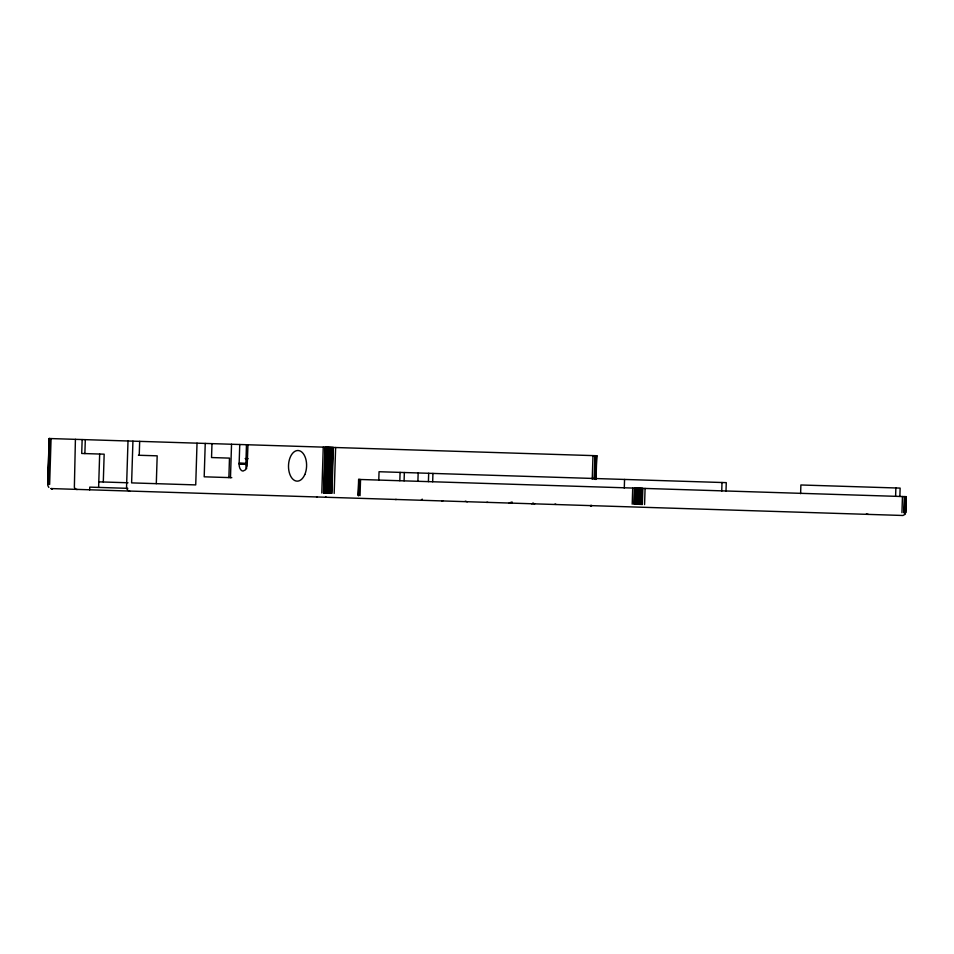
<?xml version="1.0" encoding="UTF-8"?>
<svg xmlns="http://www.w3.org/2000/svg" width="954" height="954" viewBox="0 0 954 954"><rect width="100%" height="100%" fill="white"/><g stroke="black" fill="none" stroke-linecap="round" stroke-linejoin="round"><path stroke-width="1.43" d="M247.968 444.767L247.169 465.969L245.476 469.821L243.02 471.073A6.964 4.114 -88.2 0 1 239.132 463.99L239.752 444.504M246.669 468.664A6.964 4.114 -88.2 0 1 245.87 464.193L246.478 444.719M47.712 484.429L49.167 438.518L596.822 455.726M47.843 484.429L49.214 438.518M47.974 484.441L49.56 438.53M48.296 484.441L49.739 438.542M48.952 469.642L49.131 463.716M49.632 484.489L51.075 438.578M75.414 439.341L74.364 487.351A4.174 3.375 -88.2 0 0 77.214 489.533M82.151 439.555L81.71 453.472L104.165 454.176L103.294 481.997M84.87 453.567L85.311 439.651M89.676 489.927L89.759 487.136L127.824 488.341M98.62 487.422L99.669 454.032M128.003 440.998L126.56 486.91A4.174 3.375 -88.2 0 0 129.792 491.191M132.928 441.153L131.616 482.891L195.725 484.906L197.025 443.169M139.236 455.273L139.666 441.368M156.301 483.666L157.183 455.833L138.437 455.249M205.241 443.419L204.192 476.809L231.798 477.68M211.979 443.634L211.538 457.55L229.485 458.111L228.877 477.584M230.486 477.644L231.536 444.254M321.808 493.039L323.251 447.128M323.537 493.099L324.98 447.187M323.955 493.111L325.397 447.199M324.384 493.123L325.827 447.211M324.837 493.135L326.28 447.223M325.302 493.146L326.745 447.247M325.791 493.17L327.234 447.259M326.28 493.182L327.723 447.271M326.793 493.194L328.236 447.283M327.305 493.218L328.736 447.307M327.818 493.23L329.261 447.319M328.343 493.242L329.786 447.343M328.868 493.266L330.311 447.354M329.392 493.278L330.835 447.366M329.905 493.301L331.348 447.39M330.43 493.313L331.873 447.402M330.943 493.325L332.386 447.414M331.443 493.349L332.886 447.438M331.932 493.361L333.375 447.45M334.174 493.433L335.617 447.521M358.859 479.445L358.251 495.579L358.609 479.433L906.288 496.652L905.728 512.787M358.525 495.591L359.014 479.445M358.704 495.591L359.181 479.457M358.978 492.669L359.157 486.802M360.04 495.639L360.54 479.492M378.786 480.077L379.048 471.729L726.268 482.641L726.006 490.988M399.821 480.733L400.084 472.385M404.091 480.864L404.353 472.516M417.9 481.305L418.162 472.957M428.418 481.627L428.68 473.279M432.675 481.77L432.937 473.422M592.243 479.302L592.983 455.607M594.187 479.361L594.938 455.666M594.509 479.373L595.26 455.678M594.807 479.385L595.546 455.69M595.069 479.397L595.809 455.702M595.308 479.397L596.047 455.702M595.773 470.525L596.238 455.714M595.69 479.409L596.417 455.714M595.821 479.421L596.584 455.726M596.023 479.421L596.763 455.726M624.286 488.126L624.56 479.445M632.204 504.189L632.717 488.054M633.945 504.249L634.446 488.102M634.35 504.261L634.863 488.114M634.792 504.272L635.292 488.138M635.245 504.284L635.746 488.15M635.71 504.296L636.223 488.162M636.187 504.32L636.7 488.174M636.688 504.332L637.189 488.198M637.189 504.344L637.701 488.209M637.701 504.356L638.214 488.221M638.226 504.38L638.727 488.245M638.739 504.392L639.252 488.257M639.263 504.416L639.776 488.269M639.788 504.427L640.301 488.293M640.313 504.439L640.826 488.305M640.826 504.463L641.338 488.317M641.338 504.475L641.851 488.341M641.839 504.487L642.352 488.353M642.34 504.511L642.841 488.365M644.582 504.583L645.083 488.436M721.737 491.179L721.999 482.497M800.609 493.659L800.883 484.978L900.135 488.102L899.872 496.45M895.603 496.318L895.866 487.971M901.947 512.668L902.448 496.533M903.891 512.727L904.404 496.593M904.213 512.739L904.726 496.605M904.511 512.751L905.012 496.605M904.774 512.751L905.286 496.617M905.012 512.763L905.513 496.629M905.215 512.763L905.728 496.629M905.394 512.775L905.895 496.64M905.537 512.775L906.026 496.64M905.382 514.17L902.925 515.482L51.659 488.591L52.53 488.758M421.394 499.789L422.288 499.157M512.095 501.971L509.102 503.104M533.656 503.318L531.557 503.807M317.205 496.927L316.561 497.058L317.312 496.939M591.098 505.537L590.299 505.656L591.182 505.548M441.75 500.993L442.835 500.886M486.647 502.4L487.732 502.293M395.385 499.526L396.399 499.467M245.142 458.6L248.088 458.695M239.192 463.119L245.929 463.322M239.156 463.549L245.893 463.763M239.132 463.99L245.87 464.193M98.787 481.853L128.003 482.772M868.331 514.397L866.399 513.956M534.705 503.915L532.63 503.283M512.25 503.199L510.187 502.579M467.341 501.792L465.278 501.172M325.529 497.189L326.268 497.356L325.636 497.201M555.085 503.986L556.087 504.439M48.833 487.422L47.807 485.514M591.862 505.56L590.872 505.68L591.909 505.56M50.979 488.567L51.957 488.734L50.979 488.567M304.815 474.532A15.312 9.039 -88.2 0 0 298.602 450.562A15.312 9.039 -88.2 0 0 289.241 472.373A15.312 9.039 -88.2 0 0 304.815 474.532"/></g></svg>
